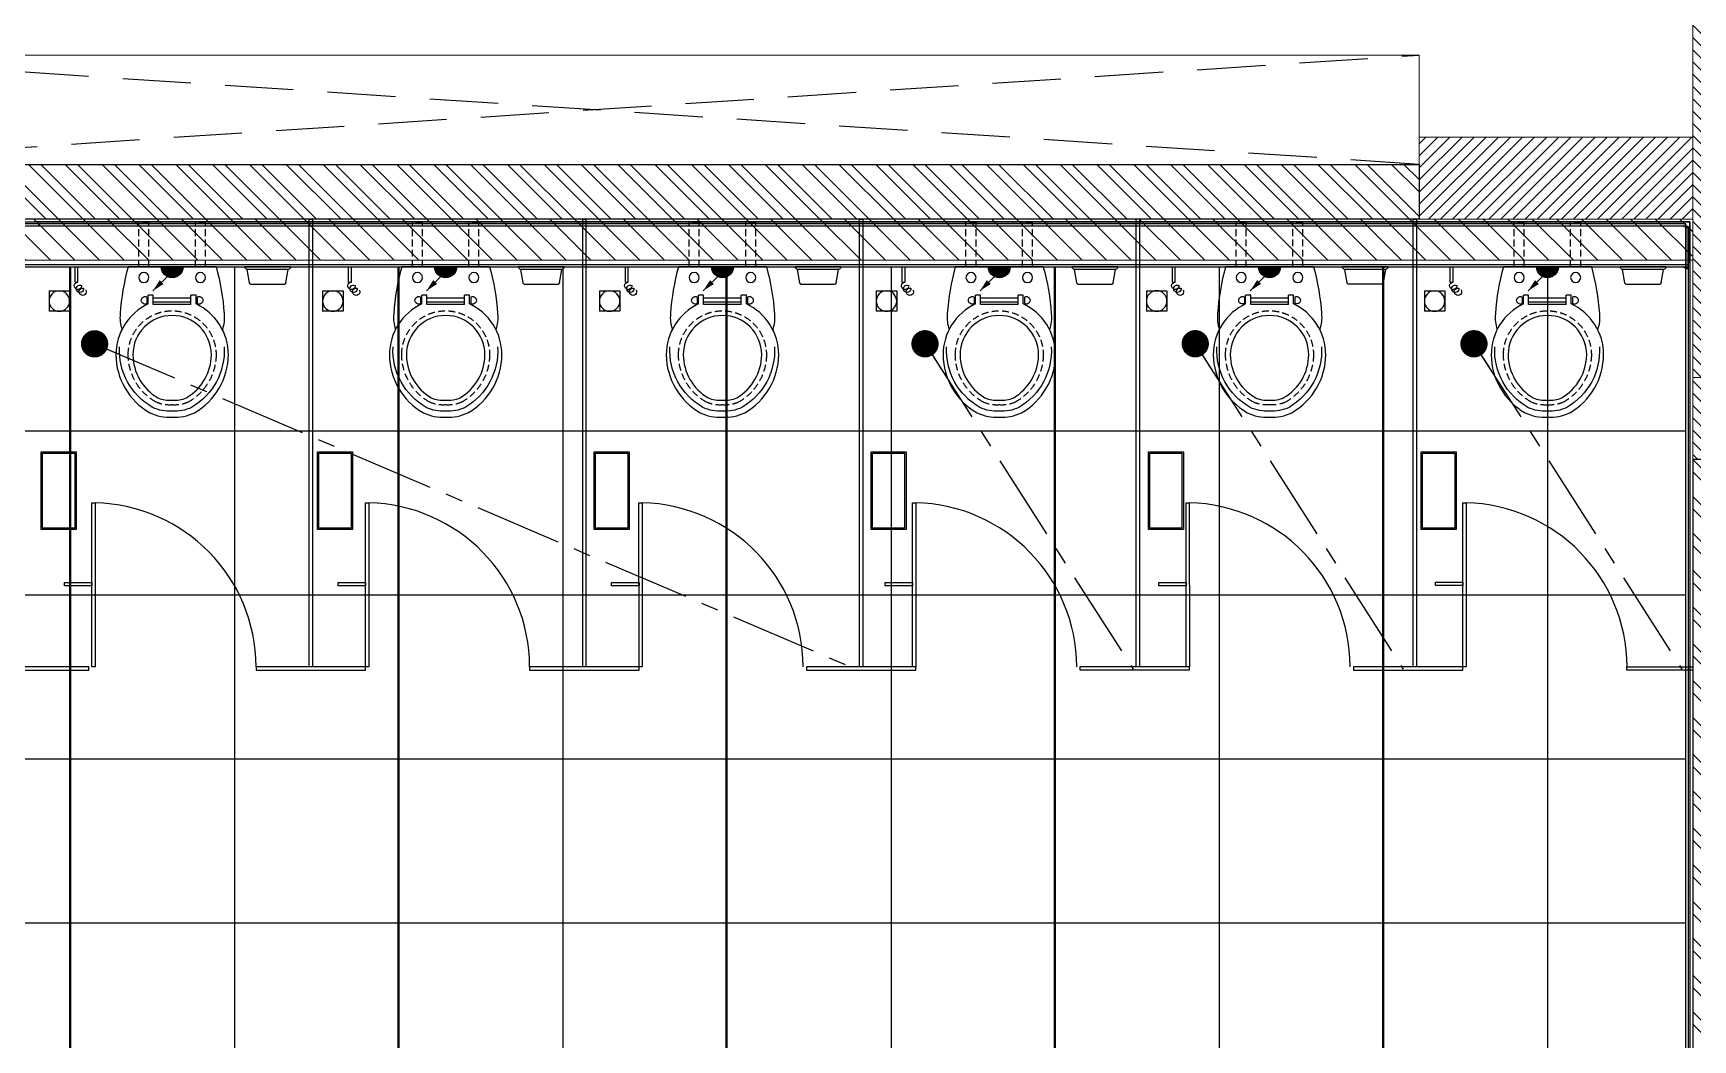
# Model space of a CAD drawing. Header units: millimetres. Extents: x 263321 to 2483465, y 33647 to 614421.
# Drawn here: x 2370130 to 2376197, y 398459 to 402142 of the extents above; entities that cross this region are included whole.
import ezdxf

# ---------------------------------------------------------------- set-up
doc = ezdxf.new("R2010")
doc.units = ezdxf.units.MM
doc.linetypes.add('CENTER', pattern=[50.800000000000004, 31.75, -6.349999999999999, 6.349999999999999, -6.349999999999999])
doc.linetypes.add('HIDDEN', pattern=[0.375, 0.25, -0.125])
for name, color, linetype, lineweight in [('A-PLAN-COLUMN', 3, 'Continuous', 0), ('A-PLAN-RCC-HATCH', 8, 'Continuous', 13), ('A-PLAN-THIN', 251, 'Continuous', 15), ('TOA-FL-CPT-1', 8, 'Continuous', 5), ('TOA-FL-TILE-4', 8, 'Continuous', 5)]:
    doc.layers.add(name, color=color, linetype=linetype, lineweight=lineweight)
for name, color, linetype in [('A-PLAN-HATCH2', 8, 'Continuous'), ('A-PLAN-HIDDEN', 1, 'HIDDEN'), ('A-PLAN-PLASTER', 67, 'Continuous'), ('A-PLAN-SANITARY FIXTURES', 35, 'Continuous'), ('A-PLAN-SLOPE', 250, 'Continuous'), ('A-PLAN-TILE', 32, 'Continuous'), ('A-PLAN-WALL', 6, 'Continuous'), ('A-PLAN-WALL HATCH', 8, 'Continuous'), ('TOA-FC-MODULAR', 7, 'Continuous')]:
    doc.layers.add(name, color=color, linetype=linetype)
doc.styles.get("Standard").update_dxf_attribs({"font": 'arial.ttf'})
doc.dimstyles.new('DIM40', dxfattribs={"dimtxt": 80, "dimasz": 20, "dimexe": 30, "dimexo": 25, "dimgap": 20, "dimtad": 1, "dimdec": 0, "dimzin": 0, "dimdsep": 46, "dimtxsty": 'Standard', "dimblk1": 'DOT', "dimblk2": 'DOT', "dimsah": 1, "dimcen": 0.09, "dimclrd": 1, "dimclre": 1, "dimclrt": 2, "dimadec": 0, "dimazin": 0, "dimtfac": 1, "dimtdec": 0, "dimtofl": 0, "dimtmove": 0, "dimatfit": 0, "dimldrblk": 'DOT', "dimfxl": 1, "dimtolj": 1, "dimtzin": 0, "dimarcsym": 0})

# ---------------------------------------------------------------- blocks, each defined once
blk = doc.blocks.new('Block-7 Lift Core')
at = {"layer": 'A-PLAN-RCC-HATCH'}
h = blk.add_hatch(dxfattribs=at)
h.set_pattern_fill('ANSI31', color=256, scale=10, angle=270, style=0)
h.set_pattern_definition([(315, (-9549.999979202621, -299000.0000008686), (22.45064030267289, 22.45064030267288), [])])
h.paths.add_polyline_path([(-5049.999999999476, -1299.99999999837), (-5049.999999999476, 1300.000000001746), (-5249.999999999476, 1300.000000001746), (-5249.999999999476, -1299.99999999837)])
h = blk.add_hatch(dxfattribs=at)
h.set_pattern_fill('ANSI31', color=256, scale=10, angle=270, style=0)
h.set_pattern_definition([(315, (-209449.9999866977, -299000.0000008686), (22.45064030267289, 22.45064030267288), [])])
h.paths.add_polyline_path([(-2450, -1599.999999998487), (-5250, -1599.999999998487), (-5250, -1299.999999998487), (-2450, -1299.999999998487)])
at = {"layer": 'A-PLAN-WALL HATCH'}
h = blk.add_hatch(dxfattribs=at)
h.set_pattern_fill('ANSI32', color=256, scale=10, angle=270, style=0)
h.set_pattern_definition([(315, (-209449.9999866977, -296100.0000008686), (67.35192090801867, 67.35192090801864), []), (315, (-209449.9999866977, -296144.9013008686), (67.35192090801867, 67.35192090801864), [])])
h.paths.add_polyline_path([(-5049.999999999476, -4199.99999999837), (-5049.999999999476, -1599.999999998254), (-5249.999999999476, -1599.999999998254), (-5249.999999999476, -4199.99999999837)])
at = {"layer": 'A-PLAN-COLUMN', "elevation": -3.06408e-10}
for points in [[(-5049.999999999476, -1299.99999999837), (-5049.999999999476, 1300.000000001746), (-5249.999999999476, 1300.000000001746), (-5249.999999999476, -1299.99999999837)], [(-2450, -1599.999999998487), (-5250, -1599.999999998487), (-5250, -1299.999999998487), (-2450, -1299.999999998487)]]:
    blk.add_lwpolyline(points, close=True, dxfattribs=at)
at = {"layer": 'A-PLAN-WALL', "elevation": -3.06408e-10}
blk.add_lwpolyline([(-5049.999999999476, -4199.99999999837), (-5049.999999999476, -1599.999999998254), (-5249.999999999476, -1599.999999998254), (-5249.999999999476, -4199.99999999837)], close=True, dxfattribs=at)
blk = doc.blocks.new('WC')
at = {"layer": 'A-PLAN-SANITARY FIXTURES', "color": 35}
for p, q in [((-58.99674047587905, 416.2625502726296), (-9.996740474016404, 424.7437330248066)), ((-9.996740474016404, 424.7437330248066), (-9.99674049636815, 274.8373500570888)), ((0.0032595269149169, 433.2625502642477), (0.0032595017692074, 266.2625502642477)), ((-63.99674047587905, 411.2625502735609), (-63.9967404945055, 288.2625502735609)), ((-58.99674049543683, 283.2625502726296), (-9.99674049636815, 274.8373500570888)), ((-56.46314249199349, -354.9631418682402), (-56.43018867459614, -344.5297955184942)), ((-56.46314249199349, -354.9631418682402), (0.0032594891963527, -354.9631418756908)), ((-56.43018867459614, -344.5297955184942), (0.0032594910589978, -344.5297955268762)), ((-162.6326190346153, -374.9919591428479), (-162.6326190457912, -449.9919591419167)), ((-87.63261903461535, -374.9919591549551), (-162.6326190346153, -374.9919591428479)), ((-87.63261904579123, -449.991959154955), (-87.63261903461535, -374.9919591549551)), ((-87.63261903461535, -449.991959154955), (-162.6326190346153, -449.9919591670622))]:
    blk.add_line(p, q, dxfattribs=at)
at = {"layer": 'A-PLAN-SANITARY FIXTURES'}
for p, q in [((0, 160.7343170087552), (0, -160.7343170087552)), ((-137.7722717218566, 68.88613586092835), (-103.3292037914507, 68.88613586092835)), ((-137.7722717218566, 68.88613586092835), (-137.7722717218566, -68.88613586092835)), ((-135.4016680377535, 87.25577209040057), (-103.3292037914507, 87.25577209040057)), ((-110.4618425555527, 92.07748191023713), (-134.2839559365529, 92.07748191023713)), ((-129.5140433495398, 68.88613586092835), (-129.5140433495398, -68.88613586092835)), ((-114.3739506478887, 68.88613586092835), (-114.3739506478887, -68.88613586092835)), ((-103.3292037914507, 87.25577209040057), (-103.3292037914507, 68.88613586092835)), ((-87.56997131928803, -70.35045037826058), (-20.03066711407155, -2.867714715772308)), ((-137.7722717218566, -68.88613586092835), (-103.3292037914507, -68.88613586092835)), ((-135.4016680377535, -87.25577209040057), (-103.3292037914507, -87.25577209040057)), ((-110.4618425555527, -92.07748191046991), (-134.2839559365529, -92.07748191046991)), ((-103.3292037914507, -68.88613586092835), (-103.3292037914507, -87.25577209040057))]:
    blk.add_line(p, q, dxfattribs=at)
at = {"layer": 'A-PLAN-SANITARY FIXTURES', "linetype": 'HIDDEN', "ltscale": 100}
for p, q in [((0, 121.6988400208065), (160.7343170086387, 121.6988400208065)), ((160.7343170086387, 121.6988400208065), (160.7343170086387, 84.95956756186206)), ((0, 84.95956756186206), (160.7343170086387, 84.95956756186206)), ((0, -84.95956756162924), (160.7343170086387, -84.95956756162924)), ((160.7343170086387, -84.95956756162924), (160.7343170086387, -121.6988400208065)), ((0, -121.6988400208065), (160.7343170086387, -121.6988400208065))]:
    blk.add_line(p, q, dxfattribs=at)
at = {"layer": 'A-PLAN-SANITARY FIXTURES'}
for points in [[(-550.0306596523152, 1.164153e-10, -0.1273602099331356), (-533.5744088229258, 81.45566374214832, -0.2679262719143486), (-321.6171793187968, 205.5102516332409, -0.2910818096868906), (-135.4016680377535, 87.25577209040057, -0.2679262719143041)], [(-292.6728829722851, 190.0066296366276, 0.2823949070202154), (-514.2628224659711, 71.28332885948475, 0.1282052582481305), (-528.1800180585124, 1.164153e-10, 0.1282052582481416), (-514.2628224659711, -71.28332885948475, 0.2823949070202154), (-292.6728829722851, -192.4291202750755)], [(0, 160.7343170087552, 0.0516747807056227), (-171.5521854730323, 190.0066296366276, 0.1059885854271333), (-229.072852761019, 183.5688023549737, 0.063369801743044)], [(-135.4016680377535, -87.25577209040057, -0.2910818096869413), (-321.6171793187968, -205.5102516332409, -0.2679262719143041), (-533.5744088229258, -81.45566374191549, -0.1273602099331401), (-550.0306596523152, 1.164153e-10, -0.1273602099331356)], [(0, -160.7343170087552, -0.0516747807056227), (-171.5521854730323, -190.0066296366276, -0.1059885854271333), (-229.072852761019, -183.5688023549737, -0.063369801743044)]]:
    blk.add_lwpolyline(points, format="xyb", dxfattribs=at)
at = {"layer": 'A-PLAN-SANITARY FIXTURES', "linetype": 'HIDDEN', "ltscale": 100}
blk.add_lwpolyline([(-505.164996313164, 1.164153e-10, -0.1294759718983543), (-493.9201719388365, 60.59485015703832, -0.2657708609072586), (-321.4686340175104, 160.7343170087552, -1), (-321.4686340175104, -160.7343170087552, -0.2657708609072586), (-493.9201719388365, -60.59485015703832, -0.1294759718983543)], format="xyb", close=True, dxfattribs=at)
at = {"layer": 'A-PLAN-SANITARY FIXTURES'}
blk.add_lwpolyline([(-487.8882701392285, 1.164153e-10, -0.1308583674961646), (-478.6487492416053, 52.59743145399261, -0.2646142465583245), (-321.4124638501088, 143.5127720512682, -0.9996086816943346), (-321.4124638501088, -143.5127720510354, -0.2646142465582816), (-478.6487492416053, -52.59743145399261, -0.130858367496169)], format="xyb", close=True, dxfattribs=at)
at = {"layer": 'A-PLAN-SANITARY FIXTURES', "const_width": 40}
blk.add_lwpolyline([(0.0027218039613217, 20.0080408580834, 1), (0.0027218039613217, -19.99195914191659, 1)], format="xyb", dxfattribs=at)
at = {"layer": 'A-PLAN-SANITARY FIXTURES'}
for centre in [(-39.31635811738671, 103.3292037911014), (-39.31635811738671, -103.3292037913343)]:
    blk.add_circle(centre, 18.36963622957062, dxfattribs=at)
at = {"layer": 'A-PLAN-SANITARY FIXTURES', "color": 35}
blk.add_circle((-125.1326190402032, -412.4919591484358), 37.49999999999996, dxfattribs=at)
for centre, radius, start, end in [((0.0032595259835944, 423.2625503368908), 9.999999999999988, 90.01200515145163, 171.4692347429545), ((-58.99674047587905, 411.2625502735609), 4.999999999999994, 90, 180), ((-58.9967404945055, 288.2625502735609), 4.999999999999994, 180, 270), ((0.0032595036318526, 276.2625501925358), 9.999999999999988, 188.5307651511747, 269.9879948485484), ((-90.88814248901329, -327.1950968125602), 13.44093749999984, 59.03851758845813, 15.49678222977598), ((-80.13032998994458, -336.8644718140131), 13.44093749999984, 80.60331901242324, 25.70350520179415), ((-69.37251749180722, -344.4075968147954), 13.44093749999984, 84.22202543455998, 337.483656513844)]:
    blk.add_arc(centre, radius, start, end, dxfattribs=at)
at = {"layer": 'A-PLAN-SANITARY FIXTURES'}
for centre, radius, start, end in [((-122.3728992461692, 99.00126101321078), 13.77722717217801, 329.8309878977986, 210.1690121022014), ((0.0027218039613217, 0.0080408580834046), 40, 90.03580986372674, 269.9641901362733), ((-122.3728992461692, -99.00126101344358), 13.77722717217801, 149.8309878977986, 30.16901210220136)]:
    blk.add_arc(centre, radius, start, end, dxfattribs=at)
blk.add_solid([(-62.51622916013002, -31.20171304780524), (-48.42123398836702, -45.2967082193354), (-87.64497131924144, -70.42545037844684)], dxfattribs=at)
blk = doc.blocks.new('PH')
at = {"layer": 'A-PLAN-SANITARY FIXTURES'}
for points in [[(142.4999999999963, 135.5413638814061), (142.4999999999963, 7.541363880678545), (-142.5000000000036, 7.541363880678545), (-142.5000000000036, 135.5413638814061)], [(137.4999999999891, 130.5413638813916), (137.4999999999891, 12.54136388067854), (-137.4999999999963, 12.54136388067854), (-137.4999999999963, 130.5413638813916)]]:
    blk.add_lwpolyline(points, close=True, dxfattribs=at)
blk = doc.blocks.new('3')
at = {"layer": 'A-PLAN-SANITARY FIXTURES'}
blk.add_lwpolyline([(6494549.20380834, -2162401.66882329), (6494537.203808342, -2162401.668823292), (6494537.20380825, -2161801.668823292), (6494549.20380825, -2161801.66882329)], close=True, dxfattribs=at)
blk.add_arc((6494550.607359915, -2161800.413342657), 601.4048621251609, 180.1196096126216, 268.7229392780909, dxfattribs=at)
blk = doc.blocks.new('_DOT')
at = {"color": 0, "linetype": 'ByBlock'}
blk.add_line((-0.5, 0), (-1, 0), dxfattribs=at)
at = {"color": 0, "linetype": 'ByBlock', "const_width": 0.5}
blk.add_lwpolyline([(-0.25, 0, 1), (0.25, 0, 1)], format="xyb", close=True, dxfattribs=at)
blk = doc.blocks.new('Rest Room-1.01')
at = {"layer": 'A-PLAN-HATCH2'}
h = blk.add_hatch(dxfattribs=at)
h.set_pattern_fill('ANSI31', color=256, scale=20, angle=-180, style=0)
h.set_pattern_definition([(314.9999999999999, (-199381.5921564047, 295668.0489920175), (-44.90128060534576, -44.90128060534577), [])])
h.paths.add_polyline_path([(5118.407830338343, -4001.951007713389), (-1931.592169853742, -4001.951007713389), (-1931.592169853742, -4151.951007713389), (5118.407830338343, -4151.951007713389)])
at = {"layer": 'A-PLAN-RCC-HATCH'}
h = blk.add_hatch(dxfattribs=at)
h.set_pattern_fill('ANSI31', color=256, scale=250, angle=180, style=0)
h.set_pattern_definition([(225, (-17357.92367020412, 424836.4741363886), (22.09708691207962, -22.0970869120796), [])])
h.paths.add_polyline_path([(4118.407830338343, -3701.951007403724), (5118.407830338343, -3701.951007456577), (5118.407830338343, -4001.951007456577), (4118.407830338343, -4001.951007403724)])
at = {"layer": 'A-PLAN-WALL HATCH'}
h = blk.add_hatch(dxfattribs=at)
h.set_pattern_fill('ANSI32', color=256, scale=10, angle=-180, style=0)
h.set_pattern_definition([(314.9999999999999, (-199381.5921564047, 295668.0489920175), (-67.35192090801866, -67.35192090801866), []), (314.9999999999999, (-199336.6908564047, 295668.0489920175), (-67.35192090801866, -67.35192090801866), [])])
h.paths.add_polyline_path([(4118.407830338343, -4001.951007403724), (-2446.731947702472, -4001.951007403724), (-2446.731947702472, -3801.951007214666), (4118.407830338343, -3801.951007214666)])
at = {"layer": 'A-PLAN-COLUMN', "elevation": -8.124723692301087e-10}
blk.add_lwpolyline([(4118.407830338343, -3701.951007403724), (5118.407830338343, -3701.951007456577), (5118.407830338343, -4001.951007456577), (4118.407830338343, -4001.951007403724)], close=True, dxfattribs=at)
at = {"layer": 'A-PLAN-HIDDEN', "ltscale": 1000}
for p, q in [((4118.40783036378, -3801.951006879739, -1.425288269230109e-09), (-1931.592169855896, -3401.951007122581, -1.425288269230109e-09)), ((-1931.592169855896, -3801.951006879739, -1.425288269230109e-09), (4118.407830384502, -3401.951007280673))]:
    blk.add_line(p, q, dxfattribs=at)
at = {"layer": 'A-PLAN-PLASTER'}
blk.add_line((5108.407830338343, -4011.951007713389), (-945.5921700483887, -4011.951007713389), dxfattribs=at)
for points, elevation in [([(-3226.592170325457, -7371.950993083999), (-3226.592170325457, -6411.951007406518), (-1921.592169853742, -6411.951007406518), (-1921.592169854674, -4011.951007403259), (5108.40783033648, -4011.951007403724), (5108.407830339333, -8401.950993081671)], -2.45164829697024e-10), ([(5108.407830338343, -4161.951007713389), (5108.407830338343, -4011.951007713389)], -1.384133989271354e-10)]:
    blk.add_lwpolyline(points, dxfattribs=dict(at, elevation=elevation))
at = {"layer": 'A-PLAN-SANITARY FIXTURES', "color": 35, "elevation": -1.384133989271354e-10}
for points in [[(72.40782995393965, -5639.959926607728), (60.4078297620872, -5639.959926593292), (60.4078297620872, -4001.951007806987), (72.40782995393965, -4001.951007806987)], [(1072.407829953707, -5639.959926607728), (1060.407829761854, -5639.959926593292), (1060.407829761854, -4001.951007806987), (1072.407829953707, -4001.951007806987)], [(2084.407830145326, -5639.959926607728), (2072.407829953474, -5639.959926593292), (2072.407829953474, -4001.951007806987), (2084.407830145326, -4001.951007806987)], [(3096.407830336946, -5639.836661116977), (3084.407830145094, -5639.836661102541), (3084.407830145094, -4001.827742316236), (3096.407830336946, -4001.827742316236)], [(4108.407830338576, -5639.959926590731), (4096.407830146723, -5639.959926609823), (4096.407830146723, -4001.951007715485), (4108.407830338576, -4001.951007715485)]]:
    blk.add_lwpolyline(points, close=True, dxfattribs=at)
at = {"layer": 'A-PLAN-SANITARY FIXTURES'}
for points, elevation in [([(-833.7483968982706, -5344.134595677431), (-833.7483968982706, -5332.134595692332), (-733.7483968954766, -5332.134595692332), (-733.7483968954766, -5344.134595677431)], -8.124723692301087e-10), ([(166.2515735583147, -5343.92915321904), (166.2515735583147, -5331.929153233941), (266.2515735611087, -5331.929153233941), (266.2515735611087, -5343.92915321904)], -8.124723692301087e-10), ([(1166.251544013969, -5343.723710761114), (1166.251544013969, -5331.723710776016), (1266.251544016763, -5331.723710776016), (1266.251544016763, -5343.723710761114)], -8.124723692301087e-10), ([(2166.251514470554, -5343.518268302723), (2166.251514470554, -5331.518268317624), (2266.251514473348, -5331.518268317624), (2266.251514473348, -5343.518268302723)], -8.124723692301087e-10), ([(3166.249019612907, -5343.312826350506), (3166.249019612907, -5331.312826365407), (3266.249019615701, -5331.312826365407), (3266.249019615701, -5343.312826350506)], -8.124723692301087e-10), ([(4178.248976901523, -5343.104918585334), (4178.248976901523, -5331.104918600235), (4278.248976904317, -5331.104918600235), (4278.248976904317, -5343.104918585334)], -8.124723692301087e-10), ([(4878.168383119511, -5639.949926607718), (5118.407830338925, -5639.949926607718), (5118.407830338925, -5651.949926642643), (4878.168383119511, -5651.949926642643)], -1.384133989271354e-10)]:
    blk.add_lwpolyline(points, close=True, dxfattribs=dict(at, elevation=elevation))
at = {"layer": 'A-PLAN-SANITARY FIXTURES', "elevation": -8.124723692301087e-10}
for points in [[(-1145.684612124343, -5652.15963552153), (-745.6846121234121, -5652.159635577875), (-745.6846121224808, -5640.159635577875), (-1145.684612122481, -5640.159635520598), (-1145.68214680918, -5652.159635623044)], [(-133.6846414761385, -5651.954193061742), (266.3153585247928, -5651.954193118087), (266.3153585257242, -5639.954193118087), (-133.6846414742758, -5639.95419306081), (-133.6821761609754, -5651.954193163256)], [(866.3153585236287, -5651.954193061742), (1266.31535852456, -5651.954193118087), (1266.315358525491, -5639.954193118087), (866.3153585254913, -5639.95419306081), (866.3178238387918, -5651.954193163256)], [(1878.315358715248, -5651.954193061742), (2278.31535871618, -5651.954193118087), (2278.315358717111, -5639.954193118087), (1878.315358717111, -5639.95419306081), (1878.317824030411, -5651.954193163256)], [(2878.315346053918, -5651.830927578791), (3278.315346054849, -5651.830927635136), (3278.315346055781, -5639.830927635136), (2878.315346055781, -5639.830927577859), (2878.317811369081, -5651.830927680305)], [(3878.312919902964, -5651.959926558717), (4278.312919903896, -5651.959926615062), (4278.312919904827, -5639.959926615062), (3878.312919904827, -5639.959926557785), (3878.315385218128, -5651.959926660231)]]:
    blk.add_lwpolyline(points, dxfattribs=at)
at = {"layer": 'A-PLAN-THIN'}
blk.add_line((-1931.592169853742, -4151.951007713389), (5118.407830338343, -4151.951007713389), dxfattribs=at)
at = {"layer": 'A-PLAN-THIN', "elevation": -8.124723692301087e-10}
blk.add_lwpolyline([(-1931.592169855896, -3701.951007068797), (-1931.592169855896, -3401.951007122581), (4118.407830384502, -3401.951007280673), (4118.40783036378, -3801.951006879739)], dxfattribs=at)
at = {"layer": 'A-PLAN-THIN', "elevation": -1.384133989271354e-10}
blk.add_lwpolyline([(5118.407830338343, -4001.951007713389), (-1931.592169853742, -4001.951007713389), (-1931.592169853742, -4151.951007713389), (5118.407830338343, -4151.951007713389)], close=True, dxfattribs=at)
at = {"layer": 'A-PLAN-TILE', "elevation": -1.384133989271354e-10}
for points in [[(-1906.592169853742, -4018.951007388823), (-1906.592169853742, -4026.951007388823), (5093.407830338343, -4026.951007388823), (5093.407830338343, -4018.951007388823), (-1906.592169853742, -4018.951007388823)], [(-929.5921700455947, -4018.948912407097), (-929.5921700455947, -4026.948912407097), (5093.407830192125, -4026.948912407097), (5093.407830192125, -4018.948912407097), (-929.5921700455947, -4018.948912407097)], [(-1931.592169999029, -4168.948912407097), (-1931.592169999029, -4176.948912407097), (5101.407830338343, -4176.948912407097), (5101.407830338343, -4168.948912407097), (-1931.592169999029, -4168.948912407097)], [(5093.407830338343, -8401.950993081671), (5093.407830338343, -4182.451007388823), (5101.407830338343, -4182.451007388823), (5101.407830338343, -8401.950993081671), (5093.407830338343, -8401.950993081671)], [(5101.208056319854, -4182.451007698488), (5093.407830338343, -4182.451007698488)]]:
    blk.add_lwpolyline(points, dxfattribs=at)
at = {"layer": 'A-PLAN-TILE', "color": 8, "elevation": -1.384133989271354e-10}
for points in [[(5093.407830338343, -4034.951007388823, 0.0796235575344353), (5093.007172415382, -4032.451007388823), (5101.907830338343, -4032.451007388823), (5101.907830338343, -4066.951007388823), (5103.407830338343, -4066.951007388823), (5103.407830338343, -4030.951007388823), (5092.336033569067, -4030.951007388823, 0.2679491924306197), (5085.407830338343, -4026.951007388823), (5085.407830338343, -4027.951007388823, -0.4142135623730951), (5092.407830338343, -4034.951007388823)], [(5093.407830338343, -4034.951007698488, 0.0796235575344353), (5093.007172415382, -4032.451007698488), (5101.907830338343, -4032.451007698488), (5101.907830338343, -4066.951007698488), (5103.407830338343, -4066.951007698488), (5103.407830338343, -4030.951007698488), (5092.336033569067, -4030.951007698488, 0.2679491924306197), (5085.407830338343, -4026.951007698488), (5085.407830338343, -4027.951007698488, -0.4142135623730951), (5092.407830338343, -4034.951007698488)], [(5093.407830338343, -4184.951007388823, 0.0796235575344353), (5093.007172415382, -4182.451007388823), (5101.907830338343, -4182.451007388823), (5101.907830338343, -4216.951007388823), (5103.407830338343, -4216.951007388823), (5103.407830338343, -4180.951007388823), (5092.336033569067, -4180.951007388823, 0.2679491924306197), (5085.407830338343, -4176.951007388823), (5085.407830338343, -4177.951007388823, -0.4142135623730951), (5092.407830338343, -4184.951007388823)], [(5093.407830338343, -4184.951007698488, 0.0796235575344353), (5093.007172415382, -4182.451007698488), (5101.907830338343, -4182.451007698488), (5101.907830338343, -4216.951007698488), (5103.407830338343, -4216.951007698488), (5103.407830338343, -4180.951007698488), (5092.336033569067, -4180.951007698488, 0.2679491924306197), (5085.407830338343, -4176.951007698488), (5085.407830338343, -4177.951007698488, -0.4142135623730951), (5092.407830338343, -4184.951007698488)]]:
    blk.add_lwpolyline(points, format="xyb", close=True, dxfattribs=at)
at = {"layer": 'A-PLAN-TILE', "elevation": -1.384133989271354e-10}
for points in [[(5101.407830338343, -4180.951007388823), (5093.407830338343, -4180.951007388823), (5093.407830338343, -4032.451007388823), (5101.407830338343, -4032.451007388823)], [(5101.407830338343, -4032.451007698488), (5093.407830338343, -4032.451007698488), (5093.407830338343, -4180.951007698488), (5101.407830338343, -4180.951007698488)]]:
    blk.add_lwpolyline(points, close=True, dxfattribs=at)
at = {"layer": 'A-PLAN-WALL', "elevation": -8.124723692301087e-10}
blk.add_lwpolyline([(4118.407830338343, -4001.951007403724), (-2446.731947702472, -4001.951007403724), (-2446.731947702472, -3801.951007214666), (4118.407830338343, -3801.951007214666), (4118.407830338343, -4001.951007403724)], dxfattribs=at)
at = {"layer": 'A-PLAN-SANITARY FIXTURES', "color": 35}
for p, xscale, rotation in [((-440.6002106646774, -4176.95163424575), -1, 270), ((559.3836659743683, -4176.951635143778), -0.9999999999999974, 270.0057324338724), ((1571.383666165988, -4176.951635143778), -0.9999999999999974, 270.0057324338724), ((2583.383666357608, -4176.951635143778), -0.9999999999999974, 270.0057324338724), ((3571.399521900457, -4176.828368848597), -1, 270), ((4587.383666039561, -4176.951634489757), -1, 270)]:
    blk.add_blockref('WC', p, dxfattribs=dict(at, xscale=xscale, rotation=rotation))
at = {"layer": 'A-PLAN-SANITARY FIXTURES', "color": 35, "extrusion": (0, 0, -1), "xscale": -1, "zscale": -1}
for p, rotation in [((784.050806549727, -4995.790696265001), 270), ((-225.9935661646305, -4995.740014752198), 269.9942675661276), ((-1237.99356635625, -4995.740014752198), 269.9942675661276), ((-2249.99356654787, -4995.740014752198), 269.9942675661276), ((-3263.94919402746, -4995.667430867266), 270), ((-4260.94919421908, -4995.790696508426), 270)]:
    blk.add_blockref('PH', p, dxfattribs=dict(at, rotation=rotation))
at = {"layer": 'A-PLAN-SANITARY FIXTURES', "extrusion": (0, 0, -1), "xscale": -0.9999999999999974, "zscale": -0.9999999999999974, "rotation": 179.9882290226564}
for p in [(-6494259.507630532, -2166107.63771646), (-6495259.507600988, -2166107.432274), (-6496259.507637796, -2166107.549805996), (-6497259.507625136, -2166107.426540512), (-6498259.505198986, -2166107.555539487), (-6499271.505198988, -2166107.555539487)]:
    blk.add_blockref('3', p, dxfattribs=at)
at = {"layer": 'A-PLAN-SLOPE', "linetype": 'CENTER', "ltscale": 10}
for points in [[(-724.1329222258646, -4458.562280696176), (2060.24893296638, -5649.164052844804)], [(2311.878960188362, -4458.386469734891), (3072.374627183308, -5648.91216010059)], [(3299.854587586713, -4458.208870601549), (4060.122622599942, -5648.886713143613)], [(4318.832214485737, -4458.359302911733), (5079.214069295558, -5648.951075059304)]]:
    blk.add_leader(points, dimstyle='DIM40', override={"dimasz": 100, "dimclrd": 256}, dxfattribs=at)
blk = doc.blocks.new('CHOREE')
for name, p in [('Block-7 Lift Core', (-17467.75249065971, -2050.175601014867)), ('Rest Room-1.01', (-27836.16032095376, 1231.775390619412, 1.225631699999994e-09))]:
    blk.add_blockref(name, p)
blk = doc.blocks.new('BIG CHOORE')
blk.add_blockref('CHOREE', (-2407.985556739382, -1909.011978763156))

msp = doc.modelspace()

# ---------------------------------------------------------------- hatches: boundary and pattern name
at = {"layer": 'TOA-FC-MODULAR'}
h = msp.add_hatch(dxfattribs=at)
h.set_pattern_fill('_USER', color=252, scale=600, angle=270, double=1, pattern_type=0)
h.set_pattern_definition([(270, (2367866.795505854, 397087.0517846823), (600, -1.102182119232618e-13), []), (0, (2367866.795505854, 397087.0517846823), (0, 600), [])])
edge = h.paths.add_edge_path()
edge.add_line((2367866.795505854, 398102.05178468), (2367866.795505854, 399037.0517703575))
edge.add_line((2367866.795505854, 399037.0517703575), (2369162.295506326, 399037.0517703575))
edge.add_arc((2369162.295506326, 399046.8048953575), 9.753124999988358, 270, 361.4504485981869)
edge.add_line((2369172.045506326, 399047.0517703575), (2369171.795506326, 401287.0538653569))
edge.add_line((2369171.795506326, 401287.0538653569), (2376171.795506518, 401287.0538653569))
edge.add_line((2376171.795506518, 401287.0538653569), (2376171.795506519, 397102.0517846814))
edge.add_line((2376171.795506519, 397102.0517846814), (2372571.795506521, 397102.0517846244))
edge.add_line((2372571.795506521, 397102.0517846244), (2372571.545506517, 397777.0517846246))
edge.add_arc((2372561.538499998, 397777.0480783258), 10.0070072058257, 0.02122065843842603, 88.52833041297421)
edge.add_line((2372561.795506517, 397787.0517846823), (2372431.795506525, 397787.0517846823))
edge.add_arc((2372431.795506525, 397777.0517846823), 10, 90, 180)
edge.add_line((2372421.795506525, 397777.0517846823), (2372421.795506525, 397087.0517846823))
edge.add_line((2372421.795506525, 397087.0517846823), (2369977.060987025, 397087.0517846823))
edge.add_line((2369977.060987025, 397087.0517846823), (2369977.088983061, 398117.05178468))
edge.add_arc((2369967.089254859, 398117.0520564788), 9.99972820511667, 359.9984426652034, 450.0015573548076)
edge.add_line((2369967.088983057, 398127.05178468), (2369837.088983065, 398127.05178468))
edge.add_arc((2369837.088983065, 398117.0517846763), 10.00000000372529, 90, 180.0000003094929)
edge.add_line((2369827.088983061, 398117.0517846223), (2369827.088983061, 397087.0517846823))
edge.add_line((2369827.088983061, 397087.0517846823), (2367866.795505854, 397087.0517846823))
edge.add_line((2367866.795505854, 397087.0517846823), (2367866.795505854, 398102.05178468))
at = {"layer": 'TOA-FL-CPT-1', "true_color": 0xc7c8ca}
h = msp.add_hatch(dxfattribs=at)
h.set_pattern_fill('AR-PARQ1', color=9, scale=3)
h.set_pattern_definition([(90, (90021.13748320658, 24146.98201084777), (-914.4000000000001, 914.4000000000001), [914.4000000000001, -914.4000000000001]), (90, (90173.53748320657, 24146.98201084777), (-914.4000000000001, 914.4000000000001), [914.4000000000001, -914.4000000000001]), (90, (90325.93748320658, 24146.98201084777), (-914.4000000000001, 914.4000000000001), [914.4000000000001, -914.4000000000001]), (90, (90478.33748320657, 24146.98201084777), (-914.4000000000001, 914.4000000000001), [914.4000000000001, -914.4000000000001]), (90, (90630.73748320658, 24146.98201084777), (-914.4000000000001, 914.4000000000001), [914.4000000000001, -914.4000000000001]), (90, (90783.13748320658, 24146.98201084777), (-914.4000000000001, 914.4000000000001), [914.4000000000001, -914.4000000000001]), (90, (90935.53748320657, 24146.98201084777), (-914.4000000000001, 914.4000000000001), [914.4000000000001, -914.4000000000001]), (0, (90021.13748320658, 25061.38201084777), (914.4000000000001, -914.4000000000001), [914.4000000000001, -914.4000000000001]), (0, (90021.13748320658, 25213.78201084777), (914.4000000000001, -914.4000000000001), [914.4000000000001, -914.4000000000001]), (0, (90021.13748320658, 25366.18201084777), (914.4000000000001, -914.4000000000001), [914.4000000000001, -914.4000000000001]), (0, (90021.13748320658, 25518.58201084777), (914.4000000000001, -914.4000000000001), [914.4000000000001, -914.4000000000001]), (0, (90021.13748320658, 25670.98201084777), (914.4000000000001, -914.4000000000001), [914.4000000000001, -914.4000000000001]), (0, (90021.13748320658, 25823.38201084777), (914.4000000000001, -914.4000000000001), [914.4000000000001, -914.4000000000001]), (0, (90021.13748320658, 25975.78201084777), (914.4000000000001, -914.4000000000001), [914.4000000000001, -914.4000000000001])])
edge = h.paths.add_edge_path()
edge.add_arc((2396128.726796697, -119195.4321643159), 546828.4927396856, 90.92532943052251, 95.29958842665924)
edge.add_line((2345621.768936099, 425295.5665488162), (2345621.768936099, 409482.0517846919))
edge.add_line((2345621.768936099, 409482.0517846919), (2347129.201093386, 409481.8572334463))
edge.add_arc((2347102.083285379, 408732.3476441221), 749.9999999999943, 0, 87.92790041362082, ccw=False)
edge.add_line((2347852.083285379, 408732.3476441221), (2347852.230440662, 389991.1031227212))
edge.add_line((2347852.230440662, 389991.1031227212), (2342396.706320667, 389991.1031227212))
edge.add_line((2342396.706320667, 389991.1031227212), (2342397.172142259, 380682.1586420146))
edge.add_line((2342397.172142259, 380682.1586420146), (2351396.795527271, 380682.1586420146))
edge.add_line((2351396.795527271, 380682.1586420146), (2351396.795527271, 379682.0517852611))
edge.add_line((2351396.795527271, 379682.0517852611), (2350496.795527271, 379682.0517852611))
edge.add_line((2350496.795527271, 379682.0517852611), (2350496.795527271, 377891.0035329616))
edge.add_arc((2372893.597327822, 61240.6661102146), 317441.4165178084, 85.95303216461463, 94.04581501187067, ccw=False)
edge.add_line((2395296.770307862, 377890.5528325362), (2395296.770307862, 379682.0517852611))
edge.add_line((2395296.770307862, 379682.0517852611), (2394396.795527271, 379682.0517852611))
edge.add_line((2394396.795527271, 379682.0517852611), (2394396.795527271, 380682.0517852611))
edge.add_line((2394396.795527271, 380682.0517852611), (2405177.530522111, 380682.0517852614))
edge.add_line((2405177.530522111, 380682.0517852614), (2405177.530522111, 389182.051785261))
edge.add_line((2405177.530522111, 389182.051785261), (2406496.795527273, 389182.051785261))
edge.add_line((2406496.795527273, 389182.051785261), (2406496.795527273, 383082.0517852611))
edge.add_line((2406496.795527273, 383082.0517852611), (2408136.795527271, 383082.0517852621))
edge.add_line((2408136.795527271, 383082.0517852621), (2408136.795527267, 389182.0517852621))
edge.add_line((2408136.795527267, 389182.0517852621), (2413779.159497867, 389181.8613878886))
edge.add_line((2413779.159497867, 389181.8613878886), (2414010.250854468, 390682.0517852609))
edge.add_line((2414010.250854468, 390682.0517852609), (2405396.795527271, 390682.0517852609))
edge.add_line((2405396.795527271, 390682.0517852609), (2405396.795527271, 411581.9261659409))
edge.add_line((2405396.795527271, 411581.9261659409), (2403146.795527096, 411581.9261659409))
edge.add_arc((2403146.795527096, 411881.9261659409), 300.0000000000582, 180, 270.00000000008896, ccw=False)
edge.add_line((2402846.795527096, 411881.9261659409), (2402846.795527096, 413382.0517852613))
edge.add_arc((2403146.795527096, 413382.0517852608), 300.0000000004657, 89.99999998336921, 179.9999999999111, ccw=False)
edge.add_line((2403146.795527183, 413682.0517852613), (2417553.201943297, 413682.0517852611))
edge.add_line((2417553.201943297, 413682.0517852611), (2417799.699659812, 415282.2566251562))
edge.add_line((2417799.699659812, 415282.2566251562), (2411837.001301562, 415281.7289967533))
edge.add_line((2411837.001301562, 415281.7289967533), (2411837.001301562, 417657.1744601661))
edge.add_line((2411837.001301562, 417657.1744601661), (2416421.528301297, 417657.1744601661))
edge.add_line((2416421.528301297, 417657.1744601661), (2416421.528301297, 418657.1744601685))
edge.add_line((2416421.528301297, 418657.1744601685), (2411836.795527095, 418657.1744601661))
edge.add_line((2411836.795527095, 418657.1744601661), (2411836.795527098, 421262.0517852612))
edge.add_line((2411836.795527098, 421262.0517852612), (2410296.795527096, 421262.0517852612))
edge.add_line((2410296.795527096, 421262.0517852612), (2410296.795527096, 415281.5746811928))
edge.add_line((2410296.795527096, 415281.5746811928), (2402846.795527096, 415281.5746811928))
edge.add_line((2402846.795527096, 415281.5746811928), (2402846.795527096, 424532.0517852613))
edge.add_line((2402846.795527096, 424532.0517852613), (2402846.795527096, 424581.2860119896))
edge.add_line((2402846.795527096, 424581.2860119896), (2395396.795527271, 424582.0517854061))
edge.add_line((2395396.795527271, 424582.0517854061), (2395396.795527271, 423682.0517852613))
edge.add_line((2395396.795527271, 423682.0517852613), (2394396.795527271, 423682.0517852613))
edge.add_line((2394396.795527271, 423682.0517852613), (2394396.795527271, 424581.8596616693))
edge.add_line((2394396.795527271, 424581.8596616693), (2387296.513674525, 424582.0517852613))
edge.add_line((2387296.513674525, 424582.0517852613), (2387297.805804518, 427561.74913867))
h.paths.add_polyline_path([(2357571.795541529, 409582.0518148288), (2403896.373046875, 409582.0517926825), (2403899.54651281, 394952.3097589376), (2375096.795495875, 394783.7820108478), (2375096.795495589, 396862.0517856509), (2373596.795509498, 396864.7709316394), (2373596.795509415, 394782.0517662225), (2369971.795499971, 394800.8384793824), (2370046.875195687, 396862.0517856509), (2368385.068993761, 396703.686068819), (2368471.795503584, 394819.6251924514), (2357571.795541529, 394782.0517556936)], flags=16)
h.paths.add_polyline_path([(2363596.795527271, 414832.3061071179), (2384296.459141362, 414782.2176643966), (2384296.433750734, 411581.9261658932), (2384538.461582765, 411581.9267981723), (2384538.461582765, 409582.0517860847), (2378653.493809327, 409582.0517860847), (2378650.056309331, 411581.8984951153), (2363596.795527271, 411631.9800064337)], flags=16)
h.paths.add_polyline_path([(2392707.042936089, 411682.8489792344), (2384396.820810466, 411683.632471557), (2384396.820810466, 414782.2176604721), (2392707.042936089, 414781.4341681495)], flags=16)
h.paths.add_polyline_path([(2400346.795527096, 422010.3568066026), (2401546.802123019, 422010.3568066026), (2401546.802123019, 416210.3581481518), (2400346.795527096, 416210.3581481518)], flags=16)
h.paths.add_polyline_path([(2349453.189239414, 392877.8374429079), (2349451.159477149, 392879.2734706852), (2349451.159477149, 390061.8038059749), (2349453.189239414, 390060.3677781975)], flags=16)
h.paths.add_polyline_path([(2379396.790611912, 389980.1816881059), (2384396.79552727, 389980.1816881059), (2384396.79552727, 392980.181688106), (2379396.790611912, 392980.181688106)], flags=16)
at = {"layer": 'TOA-FL-TILE-4'}
h = msp.add_hatch(dxfattribs=at)
h.set_pattern_fill('_USER', color=253, scale=600, pattern_type=0)
h.set_pattern_definition([(0, (2367861.829868919, 397087.0517986416), (0, 600), [])])
edge = h.paths.add_edge_path()
edge.add_line((2367861.829868919, 398102.0517986393), (2367861.829868919, 399037.0517843168))
edge.add_line((2367861.829868919, 399037.0517843168), (2369157.329869391, 399037.0517843168))
edge.add_arc((2369157.329869391, 399046.8049093168), 9.753124999988358, 270, 361.4504485981869)
edge.add_line((2369167.079869391, 399047.0517843168), (2369166.829869391, 401287.0538793162))
edge.add_line((2369166.829869391, 401287.0538793162), (2376166.829869583, 401287.0538793162))
edge.add_line((2376166.829869583, 401287.0538793162), (2376166.829869584, 397102.0517986407))
edge.add_line((2376166.829869584, 397102.0517986407), (2372566.829869586, 397102.0517985837))
edge.add_line((2372566.829869586, 397102.0517985837), (2372566.579869582, 397777.0517985839))
edge.add_arc((2372556.572863063, 397777.0480922851), 10.0070072058257, 0.02122065843842603, 88.52833041297421)
edge.add_line((2372556.829869582, 397787.0517986416), (2372426.82986959, 397787.0517986416))
edge.add_arc((2372426.82986959, 397777.0517986416), 10, 90, 180)
edge.add_line((2372416.82986959, 397777.0517986416), (2372416.82986959, 397087.0517986416))
edge.add_line((2372416.82986959, 397087.0517986416), (2369972.09535009, 397087.0517986416))
edge.add_line((2369972.09535009, 397087.0517986416), (2369972.123346126, 398117.0517986393))
edge.add_arc((2369962.123617924, 398117.0520704381), 9.99972820511667, 359.9984426652034, 450.0015573548076)
edge.add_line((2369962.123346122, 398127.0517986393), (2369832.123346129, 398127.0517986393))
edge.add_arc((2369832.123346129, 398117.0517986356), 10.00000000372529, 90, 180.0000003094929)
edge.add_line((2369822.123346126, 398117.0517985816), (2369822.123346126, 397087.0517986416))
edge.add_line((2369822.123346126, 397087.0517986416), (2367861.829868919, 397087.0517986416))
edge.add_line((2367861.829868919, 397087.0517986416), (2367861.829868919, 398102.0517986393))
h = msp.add_hatch(dxfattribs=at)
h.set_pattern_fill('_USER', color=253, scale=1200, angle=90, pattern_type=0)
h.set_pattern_definition([(90, (2367861.829868919, 397087.0517986416), (-1200, 7.347880794884119e-14), [])])
edge = h.paths.add_edge_path()
edge.add_line((2367861.829868919, 398102.0517986393), (2367861.829868919, 399037.0517843168))
edge.add_line((2367861.829868919, 399037.0517843168), (2369157.329869391, 399037.0517843168))
edge.add_arc((2369157.329869391, 399046.8049093168), 9.753124999988358, 270, 361.4504485981869)
edge.add_line((2369167.079869391, 399047.0517843168), (2369166.829869391, 401287.0538793162))
edge.add_line((2369166.829869391, 401287.0538793162), (2376166.829869583, 401287.0538793162))
edge.add_line((2376166.829869583, 401287.0538793162), (2376166.829869584, 397102.0517986407))
edge.add_line((2376166.829869584, 397102.0517986407), (2372566.829869586, 397102.0517985837))
edge.add_line((2372566.829869586, 397102.0517985837), (2372566.579869582, 397777.0517985839))
edge.add_arc((2372556.572863063, 397777.0480922851), 10.0070072058257, 0.02122065843842603, 88.52833041297421)
edge.add_line((2372556.829869582, 397787.0517986416), (2372426.82986959, 397787.0517986416))
edge.add_arc((2372426.82986959, 397777.0517986416), 10, 90, 180)
edge.add_line((2372416.82986959, 397777.0517986416), (2372416.82986959, 397087.0517986416))
edge.add_line((2372416.82986959, 397087.0517986416), (2369972.09535009, 397087.0517986416))
edge.add_line((2369972.09535009, 397087.0517986416), (2369972.123346126, 398117.0517986393))
edge.add_arc((2369962.123617924, 398117.0520704381), 9.99972820511667, 359.9984426652034, 450.0015573548076)
edge.add_line((2369962.123346122, 398127.0517986393), (2369832.123346129, 398127.0517986393))
edge.add_arc((2369832.123346129, 398117.0517986356), 10.00000000372529, 90, 180.0000003094929)
edge.add_line((2369822.123346126, 398117.0517985816), (2369822.123346126, 397087.0517986416))
edge.add_line((2369822.123346126, 397087.0517986416), (2367861.829868919, 397087.0517986416))
edge.add_line((2367861.829868919, 397087.0517986416), (2367861.829868919, 398102.0517986393))

# ---------------------------------------------------------------- block references
msp.add_blockref('BIG CHOORE', (2401322.533553873, 406141.2393659077))

doc.saveas('drawing.dxf')
